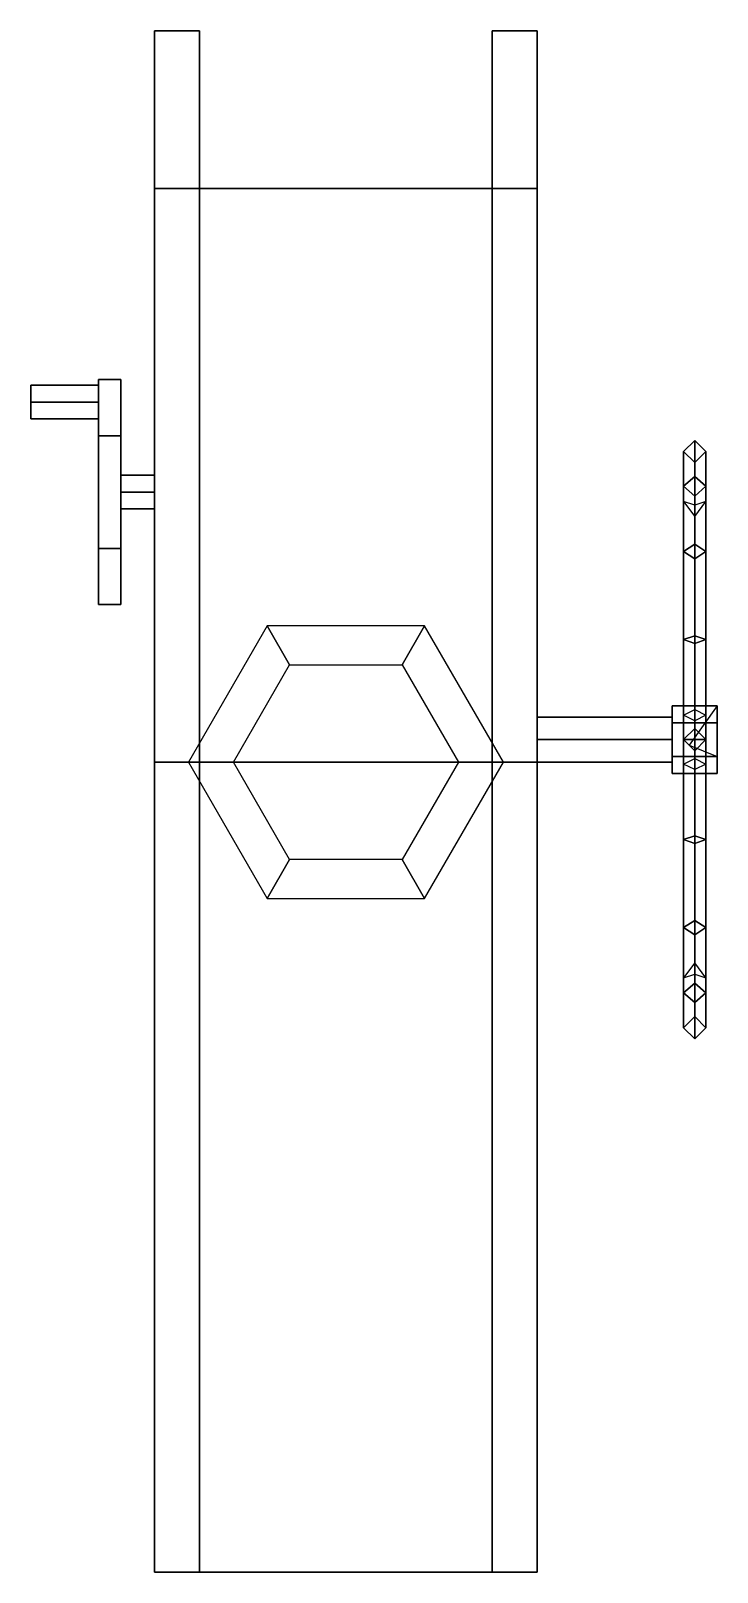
# Model space of a CAD drawing. Extents: x -0.28 to 0.33, y -0.72 to 0.65.
import ezdxf

# ---------------------------------------------------------------- set-up
doc = ezdxf.new("R2010")
doc.units = 0
doc.layers.add('TURRET', color=2, linetype='CONTINUOUS')

msp = doc.modelspace()

# ---------------------------------------------------------------- linework, layer by layer
at = {"layer": 'TURRET'}
for points in [[(-0.17, 0.65, 1.95), (-0.17, 0, 1.95), (-0.17, 0, 2.04), (-0.17, 0.65, 2.04)], [(-0.13, 0.65, 2.04), (-0.13, 0.65, 1.95), (-0.17, 0.65, 1.95), (-0.17, 0.65, 2.04)], [(-0.13, 0.65, 1.95), (-0.13, 0.51, 1.95), (-0.17, 0.51, 1.95), (-0.17, 0.65, 1.95)], [(-0.17, 0.65, 2.04), (-0.17, 0, 2.04), (-0.13, 0, 2.04), (-0.13, 0.65, 2.04)], [(-0.13, 0, 2.04), (-0.13, 0, 1.95), (-0.13, 0.65, 1.95), (-0.13, 0.65, 2.04)], [(0.13, 0.65, 1.95), (0.13, 0, 1.95), (0.13, 0, 2.04), (0.13, 0.65, 2.04)], [(0.13, 0.65, 2.04), (0.13, 0, 2.04), (0.17, 0, 2.04), (0.17, 0.65, 2.04)], [(0.17, 0.65, 2.04), (0.17, 0.65, 1.95), (0.13, 0.65, 1.95), (0.13, 0.65, 2.04)], [(0.17, 0.65, 1.95), (0.17, 0.51, 1.95), (0.13, 0.51, 1.95), (0.13, 0.65, 1.95)], [(0.17, 0, 2.04), (0.17, 0, 1.95), (0.17, 0.65, 1.95), (0.17, 0.65, 2.04)], [(0.13, 0.51, 1.67), (0.17, 0.51, 1.58), (-0.17, 0.51, 1.58), (-0.13, 0.51, 1.67)], [(0.17, 0.51, 1.58), (0.17, -0.72, 1.58), (-0.17, -0.72, 1.58), (-0.17, 0.51, 1.58)], [(-0.17, 0.51, 1.58), (-0.17, 0, 1.58), (-0.17, 0, 1.95), (-0.17, 0.51, 1.95)], [(-0.13, 0.51, 1.95), (-0.13, 0.51, 1.67), (-0.17, 0.51, 1.58), (-0.17, 0.51, 1.95)], [(-0.13, 0.51, 1.67), (-0.13, 0, 1.66), (0.13, 0, 1.66), (0.13, 0.51, 1.67)], [(-0.13, 0, 1.95), (-0.13, 0, 1.66), (-0.13, 0.51, 1.67), (-0.13, 0.51, 1.95)], [(0.13, 0.51, 1.67), (0.13, 0, 1.66), (0.13, 0, 1.95), (0.13, 0.51, 1.95)], [(0.17, 0.51, 1.95), (0.17, 0.51, 1.58), (0.13, 0.51, 1.67), (0.13, 0.51, 1.95)], [(0.17, 0, 1.95), (0.17, 0, 1.58), (0.17, 0.51, 1.58), (0.17, 0.51, 1.95)], [(-0.22, 0.32, 2.015), (-0.22, 0.335, 2), (-0.28, 0.335, 2), (-0.28, 0.32, 2.015)], [(-0.22, 0.335, 2), (-0.22, 0.32, 1.985), (-0.28, 0.32, 1.985), (-0.28, 0.335, 2)], [(-0.28, 0.32, 2.015), (-0.28, 0.335, 2), (-0.28, 0.32, 1.985), (-0.28, 0.305, 2)], [(-0.2, 0.29, 2.0866), (-0.2, 0.34, 2), (-0.22, 0.34, 2), (-0.22, 0.29, 2.0866)], [(-0.2, 0.34, 2), (-0.2, 0.29, 1.9134), (-0.22, 0.29, 1.9134), (-0.22, 0.34, 2)], [(-0.22, 0.19, 2.0866), (-0.22, 0.29, 2.0866), (-0.22, 0.34, 2), (-0.22, 0.14, 2)], [(-0.22, 0.14, 2), (-0.22, 0.34, 2), (-0.22, 0.29, 1.9134), (-0.22, 0.19, 1.9134)], [(-0.2, 0.14, 2), (-0.2, 0.34, 2), (-0.2, 0.29, 2.0866), (-0.2, 0.19, 2.0866)], [(-0.2, 0.19, 1.9134), (-0.2, 0.29, 1.9134), (-0.2, 0.34, 2), (-0.2, 0.14, 2)], [(-0.22, 0.305, 2), (-0.22, 0.32, 2.015), (-0.28, 0.32, 2.015), (-0.28, 0.305, 2)], [(-0.22, 0.32, 1.985), (-0.22, 0.305, 2), (-0.28, 0.305, 2), (-0.28, 0.32, 1.985)], [(-0.2, 0.19, 2.0866), (-0.2, 0.29, 2.0866), (-0.22, 0.29, 2.0866), (-0.22, 0.19, 2.0866)], [(-0.2, 0.29, 1.9134), (-0.2, 0.19, 1.9134), (-0.22, 0.19, 1.9134), (-0.22, 0.29, 1.9134)], [(0.31, 0.1936, 1.6132), (0.3, 0.1871, 1.6208), (0.3, 0.2761, 1.7749), (0.31, 0.2859, 1.7731)], [(0.31, 0.2859, 1.7731), (0.3, 0.2761, 1.7749), (0.3, 0.2452, 1.95), (0.31, 0.2538, 1.955)], [(0.3, 0.1871, 1.6208), (0.31, 0.1807, 1.6285), (0.31, 0.2662, 1.7766), (0.3, 0.2761, 1.7749)], [(0.3, 0.2761, 1.7749), (0.31, 0.2662, 1.7766), (0.31, 0.2365, 1.945), (0.3, 0.2452, 1.95)], [(0.32, 0.1871, 1.6208), (0.31, 0.1936, 1.6132), (0.31, 0.2859, 1.7731), (0.32, 0.2761, 1.7749)], [(0.32, 0.2761, 1.7749), (0.31, 0.2859, 1.7731), (0.31, 0.2538, 1.955), (0.32, 0.2452, 1.95)], [(0.31, 0.1807, 1.6285), (0.32, 0.1871, 1.6208), (0.32, 0.2761, 1.7749), (0.31, 0.2662, 1.7766)], [(0.31, 0.2662, 1.7766), (0.32, 0.2761, 1.7749), (0.32, 0.2452, 1.95), (0.31, 0.2365, 1.945)], [(-0.17, 0.24, 2.015), (-0.17, 0.255, 2), (-0.2, 0.255, 2), (-0.2, 0.24, 2.015)], [(-0.17, 0.255, 2), (-0.17, 0.24, 1.985), (-0.2, 0.24, 1.985), (-0.2, 0.255, 2)], [(0.31, 0.2538, 1.955), (0.3, 0.2452, 1.95), (0.3, 0.1089, 2.0643), (0.31, 0.1123, 2.0737)], [(0.32, 0.2452, 1.95), (0.31, 0.2538, 1.955), (0.31, 0.1123, 2.0737), (0.32, 0.1089, 2.0643)], [(-0.17, 0.225, 2), (-0.17, 0.24, 2.015), (-0.2, 0.24, 2.015), (-0.2, 0.225, 2)], [(-0.17, 0.24, 1.985), (-0.17, 0.225, 2), (-0.2, 0.225, 2), (-0.2, 0.24, 1.985)], [(0.3, 0.2452, 1.95), (0.31, 0.2365, 1.945), (0.31, 0.1055, 2.0549), (0.3, 0.1089, 2.0643)], [(0.31, 0.2365, 1.945), (0.32, 0.2452, 1.95), (0.32, 0.1089, 2.0643), (0.31, 0.1055, 2.0549)], [(0.31, 0.0367, 1.7988), (0.3, 0.0417, 1.8075), (0.3, 0.2316, 1.6978), (0.31, 0.2184, 1.6939)], [(0.3, 0.0417, 1.8075), (0.31, 0.0467, 1.8162), (0.31, 0.2284, 1.7112), (0.3, 0.2316, 1.6978)], [(0.32, 0.0417, 1.8075), (0.31, 0.0367, 1.7988), (0.31, 0.2184, 1.6939), (0.32, 0.2316, 1.6978)], [(0.31, 0.0467, 1.8162), (0.32, 0.0417, 1.8075), (0.32, 0.2316, 1.6978), (0.31, 0.2284, 1.7112)], [(0.31, 0.02, 1.55), (0.3, 0.02, 1.56), (0.3, 0.1871, 1.6208), (0.31, 0.1936, 1.6132)], [(0.32, 0.02, 1.56), (0.31, 0.02, 1.55), (0.31, 0.1936, 1.6132), (0.32, 0.1871, 1.6208)], [(-0.2, 0.14, 2), (-0.2, 0.19, 2.0866), (-0.22, 0.19, 2.0866), (-0.22, 0.14, 2)], [(-0.2, 0.19, 1.9134), (-0.2, 0.14, 2), (-0.22, 0.14, 2), (-0.22, 0.19, 1.9134)], [(0.3, 0.02, 1.56), (0.31, 0.02, 1.57), (0.31, 0.1807, 1.6285), (0.3, 0.1871, 1.6208)], [(0.31, 0.02, 1.57), (0.32, 0.02, 1.56), (0.32, 0.1871, 1.6208), (0.31, 0.1807, 1.6285)], [(-0.1, 0, 1.58), (-0.05, 0.0866, 1.58), (-0.07, 0.1212, 1.12), (-0.14, 0, 1.12)], [(-0.05, 0.0866, 1.58), (0.05, 0.0866, 1.58), (0.07, 0.1212, 1.12), (-0.07, 0.1212, 1.12)], [(0.05, 0.0866, 1.58), (0.1, 0, 1.58), (0.14, 0, 1.12), (0.07, 0.1212, 1.12)], [(0.31, 0.1123, 2.0737), (0.3, 0.1089, 2.0643), (0.3, -0.0689, 2.0643), (0.31, -0.0723, 2.0737)], [(0.32, 0.1089, 2.0643), (0.31, 0.1123, 2.0737), (0.31, -0.0723, 2.0737), (0.32, -0.0689, 2.0643)], [(0.3, 0.1089, 2.0643), (0.31, 0.1055, 2.0549), (0.31, -0.0655, 2.0549), (0.3, -0.0689, 2.0643)], [(0.31, 0.1055, 2.0549), (0.32, 0.1089, 2.0643), (0.32, -0.0689, 2.0643), (0.31, -0.0655, 2.0549)], [(0.33, 0.035, 1.846), (0.33, 0.05, 1.82), (0.29, 0.05, 1.82), (0.29, 0.035, 1.846)], [(0.33, 0.05, 1.82), (0.33, 0.035, 1.794), (0.29, 0.035, 1.794), (0.29, 0.05, 1.82)], [(0.29, 0.005, 1.846), (0.29, 0.035, 1.846), (0.29, 0.05, 1.82), (0.29, -0.01, 1.82)], [(0.29, -0.01, 1.82), (0.29, 0.05, 1.82), (0.29, 0.035, 1.794), (0.29, 0.005, 1.794)], [(0.33, 0.005, 1.794), (0.33, 0.035, 1.794), (0.33, 0.05, 1.82), (0.305, 0.015, 1.845)], [(0.33, -0.01, 1.82), (0.33, 0.05, 1.82), (0.33, 0.035, 1.846), (0.33, 0.005, 1.846)], [(0.29, 0.02, 1.84), (0.29, 0.04, 1.82), (0.17, 0.04, 1.82), (0.17, 0.02, 1.84)], [(0.29, 0.04, 1.82), (0.29, 0.02, 1.8), (0.17, 0.02, 1.8), (0.17, 0.04, 1.82)], [(0.33, 0.005, 1.846), (0.33, 0.035, 1.846), (0.29, 0.035, 1.846), (0.29, 0.005, 1.846)], [(0.33, 0.035, 1.794), (0.33, 0.005, 1.794), (0.29, 0.005, 1.794), (0.29, 0.035, 1.794)], [(0.31, 0.03, 1.845), (0.3, 0.02, 1.845), (0.3, 0.02, 2.0643), (0.31, 0.03, 2.0549)], [(0.32, 0.02, 1.845), (0.31, 0.03, 1.845), (0.31, 0.03, 2.0549), (0.32, 0.02, 2.0643)], [(0.29, 0, 1.82), (0.29, 0.02, 1.84), (0.17, 0.02, 1.84), (0.17, 0, 1.82)], [(0.29, 0.02, 1.8), (0.29, 0, 1.82), (0.17, 0, 1.82), (0.17, 0.02, 1.8)], [(0.3, -0.1471, 1.6208), (0.31, -0.1407, 1.6285), (0.31, 0.02, 1.57), (0.3, 0.02, 1.56)], [(0.31, -0.1536, 1.6132), (0.3, -0.1471, 1.6208), (0.3, 0.02, 1.56), (0.31, 0.02, 1.55)], [(0.3, 0.02, 1.845), (0.31, 0.01, 1.845), (0.31, 0.01, 2.0549), (0.3, 0.02, 2.0643)], [(0.31, -0.1407, 1.6285), (0.32, -0.1471, 1.6208), (0.32, 0.02, 1.56), (0.31, 0.02, 1.57)], [(0.32, -0.1471, 1.6208), (0.31, -0.1536, 1.6132), (0.31, 0.02, 1.55), (0.32, 0.02, 1.56)], [(0.31, 0.01, 1.845), (0.32, 0.02, 1.845), (0.32, 0.02, 2.0643), (0.31, 0.01, 2.0549)], [(-0.17, 0, 1.58), (-0.17, -0.72, 1.58), (-0.17, -0.72, 1.82), (-0.17, 0, 1.86)], [(-0.17, 0, 1.86), (-0.17, -0.72, 1.82), (-0.13, -0.72, 1.82), (-0.13, 0, 1.86)], [(-0.05, -0.0866, 1.58), (-0.1, 0, 1.58), (-0.14, 0, 1.12), (-0.07, -0.1212, 1.12)], [(-0.13, 0, 1.66), (-0.13, -0.72, 1.64), (0.13, -0.72, 1.64), (0.13, 0, 1.66)], [(-0.13, -0.72, 1.82), (-0.13, -0.72, 1.64), (-0.13, 0, 1.66), (-0.13, 0, 1.86)], [(0.1, 0, 1.58), (0.05, -0.0866, 1.58), (0.07, -0.1212, 1.12), (0.14, 0, 1.12)], [(0.13, 0, 1.66), (0.13, -0.72, 1.64), (0.13, -0.72, 1.82), (0.13, 0, 1.86)], [(0.13, 0, 1.86), (0.13, -0.72, 1.82), (0.17, -0.72, 1.82), (0.17, 0, 1.86)], [(0.17, -0.72, 1.82), (0.17, -0.72, 1.58), (0.17, 0, 1.58), (0.17, 0, 1.86)], [(0.33, -0.01, 1.82), (0.33, 0.005, 1.846), (0.29, 0.005, 1.846), (0.29, -0.01, 1.82)], [(0.33, 0.005, 1.794), (0.33, -0.01, 1.82), (0.29, -0.01, 1.82), (0.29, 0.005, 1.794)], [(0.3, -0.0017, 1.8075), (0.31, 0.0033, 1.7988), (0.31, -0.1784, 1.6939), (0.3, -0.1916, 1.6978)], [(0.31, 0.0033, 1.7988), (0.32, -0.0017, 1.8075), (0.32, -0.1916, 1.6978), (0.31, -0.1784, 1.6939)], [(-0.17, 0, 2.04), (-0.17, 0, 1.86), (-0.13, 0, 1.86), (-0.13, 0, 2.04)], [(0.13, 0, 2.04), (0.13, 0, 1.86), (0.17, 0, 1.86), (0.17, 0, 2.04)], [(0.31, -0.0067, 1.8162), (0.3, -0.0017, 1.8075), (0.3, -0.1916, 1.6978), (0.31, -0.1884, 1.7112)], [(0.32, -0.0017, 1.8075), (0.31, -0.0067, 1.8162), (0.31, -0.1884, 1.7112), (0.32, -0.1916, 1.6978)], [(0.3, -0.0689, 2.0643), (0.31, -0.0655, 2.0549), (0.31, -0.1965, 1.945), (0.3, -0.2052, 1.95)], [(0.31, -0.0655, 2.0549), (0.32, -0.0689, 2.0643), (0.32, -0.2052, 1.95), (0.31, -0.1965, 1.945)], [(0.31, -0.0723, 2.0737), (0.3, -0.0689, 2.0643), (0.3, -0.2052, 1.95), (0.31, -0.2138, 1.955)], [(0.32, -0.0689, 2.0643), (0.31, -0.0723, 2.0737), (0.31, -0.2138, 1.955), (0.32, -0.2052, 1.95)], [(0.05, -0.0866, 1.58), (-0.05, -0.0866, 1.58), (-0.07, -0.1212, 1.12), (0.07, -0.1212, 1.12)], [(0.3, -0.2361, 1.7749), (0.31, -0.2262, 1.7766), (0.31, -0.1407, 1.6285), (0.3, -0.1471, 1.6208)], [(0.31, -0.2459, 1.7731), (0.3, -0.2361, 1.7749), (0.3, -0.1471, 1.6208), (0.31, -0.1536, 1.6132)], [(0.31, -0.2262, 1.7766), (0.32, -0.2361, 1.7749), (0.32, -0.1471, 1.6208), (0.31, -0.1407, 1.6285)], [(0.32, -0.2361, 1.7749), (0.31, -0.2459, 1.7731), (0.31, -0.1536, 1.6132), (0.32, -0.1471, 1.6208)], [(0.3, -0.2052, 1.95), (0.31, -0.1965, 1.945), (0.31, -0.2262, 1.7766), (0.3, -0.2361, 1.7749)], [(0.31, -0.2138, 1.955), (0.3, -0.2052, 1.95), (0.3, -0.2361, 1.7749), (0.31, -0.2459, 1.7731)], [(0.31, -0.1965, 1.945), (0.32, -0.2052, 1.95), (0.32, -0.2361, 1.7749), (0.31, -0.2262, 1.7766)], [(0.32, -0.2052, 1.95), (0.31, -0.2138, 1.955), (0.31, -0.2459, 1.7731), (0.32, -0.2361, 1.7749)], [(-0.13, -0.72, 1.64), (-0.17, -0.72, 1.58), (0.17, -0.72, 1.58), (0.13, -0.72, 1.64)], [(-0.17, -0.72, 1.82), (-0.17, -0.72, 1.58), (-0.13, -0.72, 1.64), (-0.13, -0.72, 1.82)], [(0.13, -0.72, 1.82), (0.13, -0.72, 1.64), (0.17, -0.72, 1.64), (0.17, -0.72, 1.82)]]:
    msp.add_3dface(points, dxfattribs=at)

doc.saveas('drawing.dxf')
